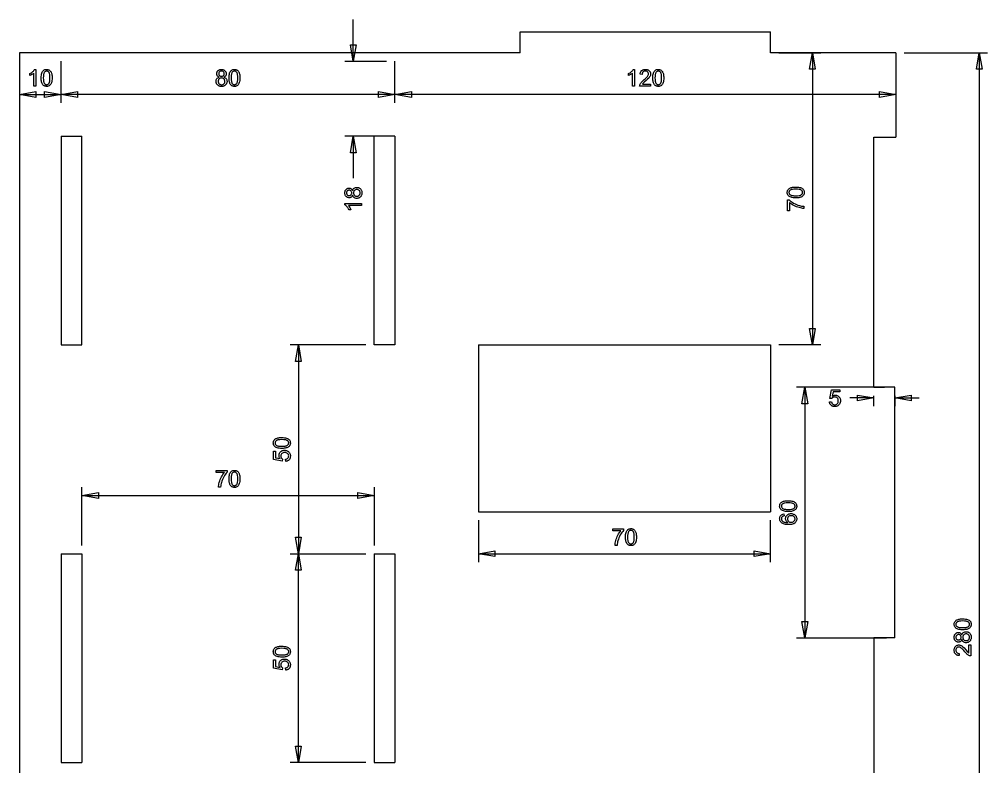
# Model space of a CAD drawing. Extents: x 10 to 242, y -1 to 298.
# Drawn here: x 10 to 242, y 119 to 298 of the extents above; entities that cross this region are included whole.
import ezdxf

# ---------------------------------------------------------------- set-up
doc = ezdxf.new("R2010")
doc.units = 0
doc.header["$LTSCALE"] = 10
doc.layers.add('Layer_1', color=7, linetype='CONTINUOUS')

msp = doc.modelspace()

# ---------------------------------------------------------------- linework, layer by layer
at = {"layer": 'Layer_1', "color": 7, "linetype": 'CONTINUOUS'}
for p, q in [((90, 288), (90, 298)), ((130, 290), (130, 295)), ((130, 295), (190, 295)), ((190, 290), (190, 295)), ((10, 290), (10, 10)), ((130, 290), (10, 290)), ((10, 288), (10, 278)), ((20, 278), (20, 288)), ((88, 288), (98, 288)), ((100, 278), (100, 288)), ((220, 290), (190, 290)), ((192, 290), (202, 290)), ((200, 290), (200, 220)), ((220, 290), (220, 269.82)), ((220, 288), (220, 278)), ((222, 290), (242, 290)), ((240, 290), (240, 10)), ((10, 280), (20, 280)), ((100, 280), (20, 280)), ((220, 280), (100, 280)), ((20, 270), (20, 220)), ((20, 270), (25, 270)), ((25, 220), (25, 270)), ((98, 270), (88, 270)), ((90, 270), (90, 260)), ((100, 270), (95, 270)), ((95, 220), (95, 270)), ((100, 270), (100, 220)), ((214.76, 269.82), (220, 269.82)), ((214.77, 209.86), (214.77, 269.82)), ((20, 220), (25, 220)), ((93, 220), (74.87, 220)), ((76.87, 220), (76.87, 170)), ((100, 220), (95, 220)), ((120, 220), (190, 220)), ((120, 220), (120, 180)), ((190, 220), (190, 180)), ((202, 220), (192, 220)), ((217.77, 209.86), (196.19, 209.86)), ((198.19, 209.86), (198.19, 149.86)), ((215.77, 209.86), (217.27, 209.86)), ((219.77, 209.86), (217.27, 209.86)), ((219.77, 149.86), (219.77, 209.86)), ((214.77, 207.33), (208.97, 207.33)), ((214.77, 205.33), (214.77, 207.86)), ((219.77, 207.86), (219.77, 205.33)), ((219.77, 207.33), (225.56, 207.33)), ((25, 172), (25, 185.95)), ((95, 185.95), (95, 172)), ((25, 183.95), (95, 183.95)), ((120, 180), (190, 180)), ((120, 178), (120, 168)), ((190, 168), (190, 178)), ((20, 170), (20, 120)), ((20, 170), (25, 170)), ((25, 170), (25, 120)), ((74.87, 170), (93, 170)), ((74.87, 170), (93, 170)), ((76.87, 120), (76.87, 170)), ((95, 170), (95, 120)), ((95, 170), (100, 170)), ((100, 170), (100, 120)), ((120, 170), (190, 170)), ((196.19, 149.86), (217.77, 149.86)), ((214.77, 149.82), (214.77, 89.86)), ((219.77, 149.82), (214.77, 149.82)), ((20, 120), (25, 120)), ((93, 120), (74.87, 120)), ((95, 120), (100, 120))]:
    msp.add_line(p, q, dxfattribs=at)
at = {"layer": 'Layer_1', "color": 7, "linetype": 'CONTINUOUS', "flags": 128}
for points in [[(90, 288), (89.31, 291.94), (90.69, 291.94), (90, 288)], [(200, 290), (200.69, 286.06), (199.31, 286.06), (200, 290)], [(240, 290), (240.69, 286.06), (239.31, 286.06), (240, 290)], [(13.97, 282), (13.48, 282), (13.48, 285.13), (13.28, 284.96), (13.02, 284.79), (12.74, 284.64), (12.5, 284.54), (12.5, 285.01), (12.7, 285.11), (12.89, 285.23), (13.06, 285.35), (13.22, 285.48), (13.36, 285.62), (13.48, 285.75), (13.58, 285.89), (13.66, 286.02), (13.97, 286.02), (13.97, 282)], [(15.23, 283.97), (15.24, 284.31), (15.27, 284.61), (15.31, 284.88), (15.38, 285.11), (15.46, 285.32), (15.56, 285.5), (15.68, 285.65), (15.81, 285.78), (15.96, 285.88), (16.14, 285.96), (16.33, 286), (16.54, 286.02), (16.69, 286.01), (16.84, 285.98), (16.97, 285.94), (17.1, 285.89), (17.22, 285.81), (17.32, 285.73), (17.42, 285.63), (17.5, 285.51), (17.58, 285.38), (17.64, 285.24), (17.7, 285.09), (17.75, 284.92), (17.79, 284.73), (17.82, 284.51), (17.83, 284.25), (17.84, 283.97), (17.83, 283.64), (17.8, 283.34), (17.76, 283.07), (17.7, 282.84), (17.61, 282.63), (17.52, 282.45), (17.4, 282.3), (17.26, 282.17), (17.11, 282.06), (16.94, 281.99), (16.75, 281.95), (16.54, 281.93), (16.4, 281.94), (16.26, 281.96), (16.14, 281.99), (16.02, 282.04), (15.91, 282.09), (15.81, 282.17), (15.71, 282.25), (15.63, 282.35), (15.53, 282.48), (15.45, 282.64), (15.39, 282.81), (15.33, 283), (15.29, 283.22), (15.26, 283.45), (15.24, 283.7), (15.23, 283.97)], [(15.74, 283.97), (15.75, 283.52), (15.79, 283.15), (15.83, 283), (15.87, 282.87), (15.91, 282.75), (15.97, 282.66), (16.09, 282.52), (16.16, 282.46), (16.22, 282.42), (16.3, 282.38), (16.37, 282.36), (16.45, 282.34), (16.54, 282.34), (16.62, 282.34), (16.7, 282.36), (16.77, 282.38), (16.85, 282.42), (16.92, 282.46), (16.98, 282.52), (17.11, 282.66), (17.16, 282.76), (17.21, 282.87), (17.25, 283), (17.28, 283.15), (17.32, 283.52), (17.34, 283.97), (17.32, 284.43), (17.28, 284.79), (17.25, 284.95), (17.21, 285.08), (17.16, 285.19), (17.11, 285.29), (16.98, 285.43), (16.92, 285.48), (16.85, 285.53), (16.77, 285.56), (16.7, 285.59), (16.61, 285.6), (16.53, 285.61), (16.37, 285.59), (16.23, 285.54), (16.1, 285.45), (15.99, 285.32), (15.93, 285.22), (15.88, 285.1), (15.84, 284.96), (15.8, 284.8), (15.77, 284.62), (15.75, 284.43), (15.74, 283.97)], [(57.88, 284.17), (57.74, 284.23), (57.61, 284.3), (57.51, 284.39), (57.43, 284.49), (57.36, 284.6), (57.32, 284.72), (57.29, 284.85), (57.28, 284.98), (57.28, 285.09), (57.3, 285.19), (57.32, 285.29), (57.36, 285.39), (57.4, 285.48), (57.46, 285.56), (57.52, 285.64), (57.59, 285.72), (57.68, 285.79), (57.76, 285.85), (57.86, 285.9), (57.96, 285.94), (58.07, 285.97), (58.18, 286), (58.43, 286.02), (58.68, 286), (58.79, 285.97), (58.9, 285.94), (59, 285.9), (59.1, 285.85), (59.19, 285.78), (59.27, 285.71), (59.35, 285.63), (59.41, 285.55), (59.47, 285.47), (59.51, 285.37), (59.55, 285.28), (59.57, 285.18), (59.59, 285.08), (59.59, 284.97), (59.58, 284.84), (59.55, 284.71), (59.51, 284.59), (59.44, 284.49), (59.36, 284.39), (59.26, 284.3), (59.14, 284.23), (59, 284.17), (59.17, 284.1), (59.33, 284.01), (59.45, 283.91), (59.56, 283.78), (59.65, 283.64), (59.71, 283.49), (59.74, 283.32), (59.75, 283.14), (59.75, 283.02), (59.73, 282.9), (59.7, 282.78), (59.66, 282.67), (59.61, 282.57), (59.55, 282.47), (59.48, 282.37), (59.39, 282.28), (59.3, 282.2), (59.2, 282.13), (59.09, 282.07), (58.97, 282.02), (58.85, 281.98), (58.72, 281.95), (58.58, 281.94), (58.44, 281.93), (58.29, 281.94), (58.15, 281.95), (58.02, 281.98), (57.9, 282.02), (57.79, 282.07), (57.68, 282.13), (57.58, 282.2), (57.48, 282.28), (57.4, 282.37), (57.32, 282.47), (57.26, 282.57), (57.21, 282.68), (57.17, 282.79), (57.14, 282.91), (57.12, 283.03), (57.12, 283.16), (57.13, 283.34), (57.17, 283.52), (57.23, 283.67), (57.32, 283.81), (57.43, 283.93), (57.56, 284.03), (57.71, 284.11), (57.88, 284.17)], [(57.78, 285), (57.79, 284.87), (57.83, 284.74), (57.88, 284.63), (57.96, 284.54), (58.06, 284.46), (58.17, 284.4), (58.3, 284.37), (58.44, 284.36), (58.57, 284.37), (58.7, 284.4), (58.81, 284.46), (58.9, 284.54), (58.98, 284.63), (59.04, 284.73), (59.07, 284.85), (59.09, 284.97), (59.07, 285.1), (59.04, 285.22), (58.98, 285.33), (58.9, 285.43), (58.8, 285.51), (58.69, 285.57), (58.57, 285.6), (58.43, 285.61), (58.3, 285.6), (58.18, 285.57), (58.07, 285.51), (57.97, 285.43), (57.89, 285.34), (57.83, 285.23), (57.79, 285.12), (57.78, 285)], [(60.23, 283.97), (60.24, 284.31), (60.27, 284.61), (60.31, 284.88), (60.38, 285.11), (60.46, 285.32), (60.56, 285.5), (60.68, 285.65), (60.81, 285.78), (60.96, 285.88), (61.14, 285.96), (61.33, 286), (61.54, 286.02), (61.69, 286.01), (61.84, 285.98), (61.97, 285.94), (62.1, 285.89), (62.22, 285.81), (62.32, 285.73), (62.42, 285.63), (62.5, 285.51), (62.58, 285.38), (62.64, 285.24), (62.7, 285.09), (62.75, 284.92), (62.79, 284.73), (62.82, 284.51), (62.83, 284.25), (62.84, 283.97), (62.83, 283.64), (62.8, 283.34), (62.76, 283.07), (62.7, 282.84), (62.61, 282.63), (62.52, 282.45), (62.4, 282.3), (62.26, 282.17), (62.11, 282.06), (61.94, 281.99), (61.75, 281.95), (61.54, 281.93), (61.4, 281.94), (61.26, 281.96), (61.14, 281.99), (61.02, 282.04), (60.91, 282.09), (60.81, 282.17), (60.71, 282.25), (60.63, 282.35), (60.53, 282.48), (60.45, 282.64), (60.39, 282.81), (60.33, 283), (60.29, 283.22), (60.26, 283.45), (60.24, 283.7), (60.23, 283.97)], [(60.74, 283.97), (60.75, 283.52), (60.79, 283.15), (60.83, 283), (60.87, 282.87), (60.91, 282.75), (60.97, 282.66), (61.09, 282.52), (61.16, 282.46), (61.22, 282.42), (61.3, 282.38), (61.37, 282.36), (61.45, 282.34), (61.54, 282.34), (61.62, 282.34), (61.7, 282.36), (61.77, 282.38), (61.85, 282.42), (61.92, 282.46), (61.98, 282.52), (62.11, 282.66), (62.16, 282.76), (62.21, 282.87), (62.25, 283), (62.28, 283.15), (62.32, 283.52), (62.34, 283.97), (62.32, 284.43), (62.28, 284.79), (62.25, 284.95), (62.21, 285.08), (62.16, 285.19), (62.11, 285.29), (61.98, 285.43), (61.92, 285.48), (61.85, 285.53), (61.77, 285.56), (61.7, 285.59), (61.61, 285.6), (61.53, 285.61), (61.37, 285.59), (61.23, 285.54), (61.1, 285.45), (60.99, 285.32), (60.93, 285.22), (60.88, 285.1), (60.84, 284.96), (60.8, 284.8), (60.77, 284.62), (60.75, 284.43), (60.74, 283.97)], [(157.42, 282), (156.93, 282), (156.93, 285.13), (156.72, 284.96), (156.46, 284.79), (156.19, 284.64), (155.95, 284.54), (155.95, 285.01), (156.15, 285.11), (156.33, 285.23), (156.51, 285.35), (156.67, 285.48), (156.81, 285.62), (156.93, 285.75), (157.03, 285.89), (157.1, 286.02), (157.42, 286.02), (157.42, 282)], [(161.26, 282.47), (161.26, 282), (158.62, 282), (158.63, 282.17), (158.67, 282.34), (158.73, 282.48), (158.8, 282.61), (158.89, 282.74), (159, 282.87), (159.12, 283.01), (159.27, 283.16), (159.64, 283.48), (159.94, 283.73), (160.18, 283.96), (160.38, 284.16), (160.52, 284.33), (160.62, 284.48), (160.69, 284.63), (160.73, 284.78), (160.75, 284.92), (160.74, 285.06), (160.7, 285.19), (160.63, 285.3), (160.54, 285.41), (160.43, 285.5), (160.3, 285.56), (160.16, 285.6), (160, 285.61), (159.83, 285.6), (159.68, 285.56), (159.54, 285.49), (159.43, 285.4), (159.34, 285.28), (159.27, 285.14), (159.23, 284.99), (159.21, 284.81), (158.71, 284.86), (158.73, 285), (158.75, 285.13), (158.79, 285.25), (158.83, 285.36), (158.88, 285.46), (158.95, 285.56), (159.02, 285.64), (159.1, 285.72), (159.19, 285.79), (159.28, 285.85), (159.38, 285.9), (159.49, 285.94), (159.61, 285.97), (159.74, 286), (160.01, 286.02), (160.15, 286.01), (160.28, 286), (160.4, 285.97), (160.52, 285.94), (160.63, 285.89), (160.74, 285.84), (160.83, 285.77), (160.92, 285.7), (161, 285.61), (161.06, 285.53), (161.12, 285.44), (161.17, 285.34), (161.21, 285.24), (161.23, 285.13), (161.25, 285.02), (161.25, 284.91), (161.25, 284.79), (161.23, 284.67), (161.2, 284.55), (161.16, 284.43), (161.1, 284.32), (161.02, 284.2), (160.94, 284.07), (160.83, 283.95), (160.53, 283.64), (160.07, 283.24), (159.71, 282.93), (159.5, 282.74), (159.39, 282.61), (159.3, 282.47), (161.26, 282.47)], [(161.79, 283.97), (161.79, 284.31), (161.82, 284.61), (161.87, 284.88), (161.93, 285.11), (162.01, 285.32), (162.11, 285.5), (162.23, 285.65), (162.37, 285.78), (162.52, 285.88), (162.69, 285.96), (162.88, 286), (163.09, 286.02), (163.25, 286.01), (163.39, 285.98), (163.53, 285.94), (163.65, 285.89), (163.77, 285.81), (163.88, 285.73), (163.97, 285.63), (164.06, 285.51), (164.13, 285.38), (164.2, 285.24), (164.25, 285.09), (164.3, 284.92), (164.34, 284.73), (164.37, 284.51), (164.39, 284.25), (164.39, 283.97), (164.39, 283.64), (164.36, 283.34), (164.31, 283.07), (164.25, 282.84), (164.17, 282.63), (164.07, 282.45), (163.95, 282.3), (163.82, 282.17), (163.66, 282.06), (163.49, 281.99), (163.3, 281.95), (163.09, 281.93), (162.95, 281.94), (162.82, 281.96), (162.69, 281.99), (162.57, 282.04), (162.46, 282.09), (162.36, 282.17), (162.27, 282.25), (162.18, 282.35), (162.09, 282.48), (162.01, 282.64), (161.94, 282.81), (161.88, 283), (161.84, 283.22), (161.81, 283.45), (161.79, 283.7), (161.79, 283.97)], [(162.29, 283.97), (162.3, 283.52), (162.35, 283.15), (162.38, 283), (162.42, 282.87), (162.47, 282.75), (162.52, 282.66), (162.64, 282.52), (162.71, 282.46), (162.78, 282.42), (162.85, 282.38), (162.93, 282.36), (163.01, 282.34), (163.09, 282.34), (163.17, 282.34), (163.25, 282.36), (163.33, 282.38), (163.4, 282.42), (163.47, 282.46), (163.54, 282.52), (163.66, 282.66), (163.71, 282.76), (163.76, 282.87), (163.8, 283), (163.83, 283.15), (163.88, 283.52), (163.89, 283.97), (163.88, 284.43), (163.83, 284.79), (163.8, 284.95), (163.76, 285.08), (163.71, 285.19), (163.66, 285.29), (163.54, 285.43), (163.47, 285.48), (163.4, 285.53), (163.33, 285.56), (163.25, 285.59), (163.17, 285.6), (163.08, 285.61), (162.92, 285.59), (162.78, 285.54), (162.65, 285.45), (162.54, 285.32), (162.48, 285.22), (162.43, 285.1), (162.39, 284.96), (162.35, 284.8), (162.33, 284.62), (162.31, 284.43), (162.29, 283.97)], [(57.62, 283.15), (57.63, 283.05), (57.65, 282.95), (57.68, 282.85), (57.72, 282.75), (57.78, 282.65), (57.85, 282.57), (57.93, 282.5), (58.02, 282.44), (58.12, 282.4), (58.22, 282.36), (58.33, 282.34), (58.44, 282.34), (58.61, 282.35), (58.76, 282.39), (58.9, 282.46), (59.02, 282.56), (59.12, 282.68), (59.2, 282.82), (59.24, 282.97), (59.25, 283.14), (59.24, 283.31), (59.19, 283.46), (59.12, 283.6), (59.02, 283.72), (58.89, 283.83), (58.75, 283.9), (58.6, 283.94), (58.43, 283.96), (58.26, 283.94), (58.11, 283.9), (57.97, 283.83), (57.85, 283.73), (57.75, 283.61), (57.68, 283.47), (57.64, 283.32), (57.62, 283.15)], [(10, 280), (13.94, 280.69), (13.94, 279.31), (10, 280)], [(20, 280), (16.06, 279.31), (16.06, 280.69), (20, 280)], [(20, 280), (23.94, 280.69), (23.94, 279.31), (20, 280)], [(100, 280), (96.06, 279.31), (96.06, 280.69), (100, 280)], [(100, 280), (103.94, 280.69), (103.94, 279.31), (100, 280)], [(220, 280), (216.06, 279.31), (216.06, 280.69), (220, 280)], [(90, 270), (90.69, 266.06), (89.31, 266.06), (90, 270)], [(89.83, 255.88), (89.77, 255.74), (89.7, 255.61), (89.61, 255.51), (89.51, 255.43), (89.4, 255.36), (89.28, 255.32), (89.15, 255.29), (89.02, 255.28), (88.91, 255.28), (88.81, 255.3), (88.71, 255.32), (88.61, 255.36), (88.52, 255.4), (88.44, 255.46), (88.36, 255.52), (88.28, 255.59), (88.21, 255.68), (88.15, 255.76), (88.1, 255.86), (88.06, 255.96), (88.03, 256.07), (88, 256.18), (87.98, 256.43), (88, 256.68), (88.03, 256.79), (88.06, 256.9), (88.1, 257), (88.15, 257.1), (88.22, 257.19), (88.29, 257.27), (88.37, 257.35), (88.45, 257.41), (88.53, 257.47), (88.63, 257.51), (88.72, 257.55), (88.82, 257.57), (88.92, 257.59), (89.03, 257.59), (89.16, 257.58), (89.29, 257.55), (89.41, 257.51), (89.51, 257.44), (89.61, 257.36), (89.7, 257.26), (89.77, 257.14), (89.83, 257), (89.9, 257.17), (89.99, 257.33), (90.09, 257.45), (90.22, 257.56), (90.36, 257.65), (90.51, 257.71), (90.68, 257.74), (90.86, 257.75), (90.98, 257.75), (91.1, 257.73), (91.22, 257.7), (91.33, 257.66), (91.43, 257.61), (91.53, 257.55), (91.63, 257.48), (91.72, 257.39), (91.8, 257.3), (91.87, 257.2), (91.93, 257.09), (91.98, 256.97), (92.02, 256.85), (92.05, 256.72), (92.06, 256.58), (92.07, 256.44), (92.06, 256.29), (92.05, 256.15), (92.02, 256.02), (91.98, 255.9), (91.93, 255.79), (91.87, 255.68), (91.8, 255.58), (91.72, 255.48), (91.63, 255.4), (91.53, 255.32), (91.43, 255.26), (91.32, 255.21), (91.21, 255.17), (91.09, 255.14), (90.97, 255.12), (90.84, 255.12), (90.66, 255.13), (90.48, 255.17), (90.33, 255.23), (90.19, 255.32), (90.07, 255.43), (89.97, 255.56), (89.89, 255.71), (89.83, 255.88)], [(196.03, 255.23), (195.69, 255.24), (195.39, 255.27), (195.12, 255.31), (194.89, 255.38), (194.68, 255.46), (194.5, 255.56), (194.35, 255.68), (194.22, 255.81), (194.12, 255.96), (194.04, 256.14), (194, 256.33), (193.98, 256.54), (193.99, 256.69), (194.02, 256.84), (194.06, 256.97), (194.11, 257.1), (194.19, 257.22), (194.27, 257.32), (194.37, 257.42), (194.49, 257.5), (194.62, 257.58), (194.76, 257.64), (194.91, 257.7), (195.08, 257.75), (195.27, 257.79), (195.49, 257.82), (195.75, 257.83), (196.03, 257.84), (196.36, 257.83), (196.66, 257.8), (196.93, 257.76), (197.16, 257.7), (197.37, 257.61), (197.55, 257.52), (197.7, 257.4), (197.83, 257.26), (197.94, 257.11), (198.01, 256.94), (198.05, 256.75), (198.07, 256.54), (198.06, 256.4), (198.04, 256.26), (198.01, 256.14), (197.96, 256.02), (197.91, 255.91), (197.83, 255.81), (197.75, 255.71), (197.65, 255.63), (197.52, 255.53), (197.36, 255.45), (197.19, 255.39), (197, 255.33), (196.78, 255.29), (196.55, 255.26), (196.3, 255.24), (196.03, 255.23)], [(89, 255.78), (89.13, 255.79), (89.26, 255.83), (89.37, 255.88), (89.46, 255.96), (89.54, 256.06), (89.6, 256.17), (89.63, 256.3), (89.64, 256.44), (89.63, 256.57), (89.6, 256.7), (89.54, 256.81), (89.46, 256.9), (89.37, 256.98), (89.27, 257.04), (89.15, 257.07), (89.03, 257.09), (88.9, 257.07), (88.78, 257.04), (88.67, 256.98), (88.57, 256.9), (88.49, 256.8), (88.43, 256.69), (88.4, 256.57), (88.39, 256.43), (88.4, 256.3), (88.43, 256.18), (88.49, 256.07), (88.57, 255.97), (88.66, 255.89), (88.77, 255.83), (88.88, 255.79), (89, 255.78)], [(90.85, 255.62), (90.95, 255.63), (91.05, 255.65), (91.15, 255.68), (91.25, 255.72), (91.35, 255.78), (91.43, 255.85), (91.5, 255.93), (91.56, 256.02), (91.6, 256.12), (91.64, 256.22), (91.66, 256.33), (91.66, 256.44), (91.65, 256.61), (91.61, 256.76), (91.54, 256.9), (91.44, 257.02), (91.32, 257.12), (91.18, 257.2), (91.03, 257.24), (90.86, 257.25), (90.69, 257.24), (90.54, 257.19), (90.4, 257.12), (90.28, 257.02), (90.17, 256.89), (90.1, 256.75), (90.06, 256.6), (90.04, 256.43), (90.06, 256.26), (90.1, 256.11), (90.17, 255.97), (90.27, 255.85), (90.39, 255.75), (90.53, 255.68), (90.68, 255.64), (90.85, 255.62)], [(196.03, 255.74), (196.48, 255.75), (196.85, 255.79), (197, 255.83), (197.13, 255.87), (197.25, 255.91), (197.34, 255.97), (197.48, 256.09), (197.54, 256.16), (197.58, 256.22), (197.62, 256.3), (197.64, 256.37), (197.66, 256.45), (197.66, 256.54), (197.66, 256.62), (197.64, 256.7), (197.62, 256.77), (197.58, 256.85), (197.54, 256.92), (197.48, 256.98), (197.34, 257.11), (197.24, 257.16), (197.13, 257.21), (197, 257.25), (196.85, 257.28), (196.48, 257.32), (196.03, 257.34), (195.57, 257.32), (195.21, 257.28), (195.05, 257.25), (194.92, 257.21), (194.81, 257.16), (194.71, 257.11), (194.57, 256.98), (194.52, 256.92), (194.47, 256.85), (194.44, 256.77), (194.41, 256.7), (194.4, 256.61), (194.39, 256.53), (194.41, 256.37), (194.46, 256.23), (194.55, 256.1), (194.68, 255.99), (194.78, 255.93), (194.9, 255.88), (195.04, 255.84), (195.2, 255.8), (195.38, 255.77), (195.57, 255.75), (196.03, 255.74)], [(92, 253.87), (92, 253.38), (88.87, 253.38), (89.04, 253.17), (89.21, 252.91), (89.36, 252.64), (89.46, 252.39), (88.99, 252.39), (88.89, 252.59), (88.77, 252.78), (88.65, 252.95), (88.52, 253.11), (88.38, 253.26), (88.25, 253.38), (88.11, 253.47), (87.98, 253.55), (87.98, 253.87), (92, 253.87)], [(194.52, 252.16), (194.05, 252.16), (194.05, 254.75), (194.43, 254.75), (194.65, 254.56), (194.91, 254.37), (195.19, 254.18), (195.51, 253.99), (195.85, 253.81), (196.2, 253.66), (196.55, 253.52), (196.9, 253.41), (197.16, 253.34), (197.43, 253.29), (197.71, 253.25), (198, 253.22), (198, 252.72), (197.75, 252.73), (197.48, 252.77), (197.18, 252.82), (196.86, 252.9), (196.53, 253), (196.2, 253.12), (195.88, 253.25), (195.57, 253.41), (195.27, 253.58), (195, 253.75), (194.75, 253.93), (194.52, 254.12), (194.52, 252.16)], [(200, 220), (199.31, 223.94), (200.69, 223.94), (200, 220)], [(76.87, 220), (77.56, 216.06), (76.17, 216.06), (76.87, 220)], [(198.19, 209.86), (198.88, 205.92), (197.49, 205.92), (198.19, 209.86)], [(204.09, 206.38), (204.61, 206.42), (204.65, 206.24), (204.7, 206.09), (204.78, 205.96), (204.87, 205.85), (204.98, 205.77), (205.1, 205.71), (205.24, 205.68), (205.38, 205.66), (205.55, 205.68), (205.7, 205.73), (205.85, 205.81), (205.98, 205.93), (206.08, 206.08), (206.16, 206.24), (206.21, 206.43), (206.22, 206.64), (206.21, 206.84), (206.16, 207.02), (206.09, 207.17), (205.99, 207.3), (205.86, 207.41), (205.71, 207.49), (205.55, 207.53), (205.37, 207.55), (205.25, 207.54), (205.14, 207.52), (205.04, 207.49), (204.94, 207.44), (204.85, 207.38), (204.77, 207.31), (204.7, 207.24), (204.64, 207.16), (204.18, 207.22), (204.57, 209.27), (206.56, 209.27), (206.56, 208.8), (204.96, 208.8), (204.74, 207.73), (204.93, 207.84), (205.11, 207.92), (205.3, 207.96), (205.5, 207.98), (205.63, 207.97), (205.75, 207.96), (205.87, 207.93), (205.98, 207.89), (206.09, 207.84), (206.19, 207.78), (206.29, 207.7), (206.38, 207.62), (206.47, 207.52), (206.54, 207.42), (206.6, 207.32), (206.65, 207.2), (206.69, 207.08), (206.72, 206.96), (206.74, 206.82), (206.74, 206.68), (206.74, 206.55), (206.72, 206.42), (206.7, 206.3), (206.67, 206.18), (206.62, 206.06), (206.57, 205.95), (206.5, 205.85), (206.43, 205.75), (206.33, 205.63), (206.22, 205.53), (206.1, 205.45), (205.97, 205.38), (205.84, 205.33), (205.69, 205.29), (205.54, 205.27), (205.38, 205.26), (205.12, 205.28), (205, 205.3), (204.88, 205.34), (204.77, 205.38), (204.67, 205.43), (204.58, 205.49), (204.49, 205.57), (204.4, 205.64), (204.33, 205.73), (204.27, 205.82), (204.22, 205.92), (204.17, 206.02), (204.14, 206.14), (204.11, 206.25), (204.09, 206.38)], [(215.77, 209.86), (214.77, 209.86), (215.77, 209.86)], [(214.77, 207.33), (210.83, 206.63), (210.83, 208.02), (214.77, 207.33)], [(219.77, 207.33), (223.71, 208.02), (223.71, 206.63), (219.77, 207.33)], [(72.9, 195.23), (72.56, 195.24), (72.26, 195.27), (71.99, 195.31), (71.75, 195.38), (71.55, 195.46), (71.37, 195.56), (71.22, 195.68), (71.09, 195.81), (70.98, 195.96), (70.91, 196.14), (70.87, 196.33), (70.85, 196.54), (70.86, 196.69), (70.89, 196.84), (70.93, 196.97), (70.98, 197.1), (71.05, 197.22), (71.14, 197.32), (71.24, 197.42), (71.36, 197.5), (71.49, 197.58), (71.63, 197.64), (71.78, 197.7), (71.95, 197.75), (72.14, 197.79), (72.36, 197.82), (72.61, 197.83), (72.9, 197.84), (73.23, 197.83), (73.53, 197.8), (73.8, 197.76), (74.03, 197.7), (74.24, 197.61), (74.42, 197.52), (74.57, 197.4), (74.7, 197.26), (74.8, 197.11), (74.88, 196.94), (74.92, 196.75), (74.94, 196.54), (74.93, 196.4), (74.91, 196.26), (74.88, 196.14), (74.83, 196.02), (74.78, 195.91), (74.7, 195.81), (74.62, 195.71), (74.52, 195.63), (74.39, 195.53), (74.23, 195.45), (74.06, 195.39), (73.87, 195.33), (73.65, 195.29), (73.42, 195.26), (73.17, 195.24), (72.9, 195.23)], [(72.9, 195.74), (73.35, 195.75), (73.72, 195.79), (73.87, 195.83), (74, 195.87), (74.12, 195.91), (74.21, 195.97), (74.35, 196.09), (74.41, 196.16), (74.45, 196.22), (74.49, 196.3), (74.51, 196.37), (74.53, 196.45), (74.53, 196.54), (74.53, 196.62), (74.51, 196.7), (74.49, 196.77), (74.45, 196.85), (74.41, 196.92), (74.35, 196.98), (74.21, 197.11), (74.11, 197.16), (74, 197.21), (73.87, 197.25), (73.72, 197.28), (73.35, 197.32), (72.9, 197.34), (72.44, 197.32), (72.07, 197.28), (71.92, 197.25), (71.79, 197.21), (71.68, 197.16), (71.58, 197.11), (71.44, 196.98), (71.39, 196.92), (71.34, 196.85), (71.31, 196.77), (71.28, 196.7), (71.26, 196.61), (71.26, 196.53), (71.28, 196.37), (71.33, 196.23), (71.42, 196.1), (71.55, 195.99), (71.65, 195.93), (71.77, 195.88), (71.91, 195.84), (72.07, 195.8), (72.24, 195.77), (72.44, 195.75), (72.9, 195.74)], [(73.82, 192.12), (73.78, 192.64), (73.95, 192.68), (74.11, 192.73), (74.24, 192.81), (74.34, 192.91), (74.43, 193.02), (74.49, 193.14), (74.52, 193.27), (74.53, 193.41), (74.52, 193.58), (74.47, 193.74), (74.38, 193.88), (74.27, 194.01), (74.12, 194.12), (73.96, 194.19), (73.77, 194.24), (73.56, 194.26), (73.36, 194.24), (73.18, 194.2), (73.03, 194.12), (72.89, 194.02), (72.79, 193.89), (72.71, 193.75), (72.67, 193.58), (72.65, 193.4), (72.66, 193.29), (72.68, 193.18), (72.71, 193.07), (72.76, 192.97), (72.82, 192.88), (72.88, 192.8), (72.96, 192.73), (73.04, 192.67), (72.98, 192.21), (70.92, 192.6), (70.92, 194.59), (71.39, 194.59), (71.39, 192.99), (72.47, 192.78), (72.36, 192.96), (72.28, 193.15), (72.23, 193.34), (72.22, 193.53), (72.22, 193.66), (72.24, 193.78), (72.27, 193.9), (72.31, 194.02), (72.36, 194.12), (72.42, 194.23), (72.5, 194.32), (72.58, 194.42), (72.67, 194.5), (72.77, 194.57), (72.88, 194.64), (72.99, 194.69), (73.11, 194.73), (73.24, 194.75), (73.37, 194.77), (73.51, 194.78), (73.65, 194.77), (73.78, 194.76), (73.9, 194.73), (74.02, 194.7), (74.13, 194.65), (74.24, 194.6), (74.35, 194.53), (74.45, 194.46), (74.57, 194.36), (74.66, 194.25), (74.75, 194.13), (74.82, 194), (74.87, 193.87), (74.91, 193.72), (74.93, 193.57), (74.94, 193.41), (74.92, 193.15), (74.89, 193.03), (74.86, 192.91), (74.82, 192.81), (74.77, 192.7), (74.7, 192.61), (74.63, 192.52), (74.55, 192.44), (74.47, 192.36), (74.37, 192.3), (74.28, 192.25), (74.17, 192.2), (74.06, 192.17), (73.94, 192.14), (73.82, 192.12)], [(57.16, 189.43), (57.16, 189.9), (59.75, 189.9), (59.75, 189.52), (59.56, 189.3), (59.37, 189.05), (59.18, 188.76), (58.99, 188.44), (58.81, 188.1), (58.66, 187.76), (58.52, 187.41), (58.41, 187.05), (58.34, 186.8), (58.29, 186.53), (58.25, 186.25), (58.22, 185.95), (57.72, 185.95), (57.73, 186.2), (57.77, 186.47), (57.82, 186.77), (57.9, 187.09), (58, 187.43), (58.12, 187.75), (58.25, 188.07), (58.41, 188.38), (58.58, 188.68), (58.75, 188.96), (58.93, 189.2), (59.12, 189.43), (57.16, 189.43)], [(60.23, 187.93), (60.24, 188.26), (60.27, 188.57), (60.31, 188.83), (60.38, 189.07), (60.46, 189.27), (60.56, 189.45), (60.68, 189.61), (60.81, 189.74), (60.96, 189.84), (61.14, 189.91), (61.33, 189.96), (61.54, 189.97), (61.69, 189.96), (61.84, 189.94), (61.97, 189.9), (62.1, 189.84), (62.22, 189.77), (62.32, 189.68), (62.42, 189.58), (62.5, 189.47), (62.58, 189.34), (62.64, 189.2), (62.7, 189.04), (62.75, 188.87), (62.79, 188.68), (62.82, 188.46), (62.83, 188.21), (62.84, 187.93), (62.83, 187.59), (62.8, 187.29), (62.76, 187.02), (62.7, 186.79), (62.61, 186.59), (62.52, 186.41), (62.4, 186.25), (62.26, 186.12), (62.11, 186.02), (61.94, 185.94), (61.75, 185.9), (61.54, 185.89), (61.4, 185.89), (61.26, 185.91), (61.14, 185.94), (61.02, 185.99), (60.91, 186.05), (60.81, 186.12), (60.71, 186.2), (60.63, 186.3), (60.53, 186.43), (60.45, 186.59), (60.39, 186.76), (60.33, 186.96), (60.29, 187.17), (60.26, 187.4), (60.24, 187.65), (60.23, 187.93)], [(60.74, 187.93), (60.75, 187.48), (60.79, 187.11), (60.83, 186.95), (60.87, 186.82), (60.91, 186.71), (60.97, 186.62), (61.09, 186.47), (61.16, 186.42), (61.22, 186.37), (61.3, 186.34), (61.37, 186.31), (61.45, 186.29), (61.54, 186.29), (61.62, 186.29), (61.7, 186.31), (61.77, 186.34), (61.85, 186.37), (61.92, 186.42), (61.98, 186.47), (62.11, 186.62), (62.16, 186.71), (62.21, 186.82), (62.25, 186.95), (62.28, 187.11), (62.32, 187.48), (62.34, 187.93), (62.32, 188.38), (62.28, 188.75), (62.25, 188.9), (62.21, 189.04), (62.16, 189.15), (62.11, 189.24), (61.98, 189.38), (61.92, 189.44), (61.85, 189.48), (61.77, 189.52), (61.7, 189.54), (61.61, 189.56), (61.53, 189.56), (61.37, 189.55), (61.23, 189.49), (61.1, 189.4), (60.99, 189.28), (60.93, 189.18), (60.88, 189.06), (60.84, 188.92), (60.8, 188.76), (60.77, 188.58), (60.75, 188.38), (60.74, 187.93)], [(25, 183.95), (28.94, 184.65), (28.94, 183.26), (25, 183.95)], [(95, 183.95), (91.06, 183.26), (91.06, 184.65), (95, 183.95)], [(194.22, 180.09), (193.88, 180.1), (193.58, 180.13), (193.31, 180.18), (193.07, 180.24), (192.87, 180.32), (192.69, 180.42), (192.54, 180.54), (192.41, 180.67), (192.3, 180.83), (192.23, 181), (192.19, 181.19), (192.17, 181.4), (192.18, 181.55), (192.21, 181.7), (192.25, 181.84), (192.3, 181.96), (192.37, 182.08), (192.46, 182.19), (192.56, 182.28), (192.68, 182.36), (192.8, 182.44), (192.95, 182.51), (193.1, 182.56), (193.27, 182.61), (193.46, 182.65), (193.68, 182.68), (193.93, 182.7), (194.22, 182.7), (194.55, 182.69), (194.85, 182.67), (195.12, 182.62), (195.35, 182.56), (195.56, 182.48), (195.74, 182.38), (195.89, 182.26), (196.02, 182.13), (196.12, 181.97), (196.2, 181.8), (196.24, 181.61), (196.26, 181.4), (196.25, 181.26), (196.23, 181.13), (196.2, 181), (196.15, 180.88), (196.1, 180.77), (196.02, 180.67), (195.94, 180.58), (195.84, 180.49), (195.71, 180.4), (195.55, 180.32), (195.38, 180.25), (195.19, 180.19), (194.97, 180.15), (194.74, 180.12), (194.49, 180.1), (194.22, 180.09)], [(194.22, 180.6), (194.67, 180.61), (195.04, 180.66), (195.19, 180.69), (195.32, 180.73), (195.44, 180.78), (195.53, 180.83), (195.67, 180.95), (195.73, 181.02), (195.77, 181.09), (195.81, 181.16), (195.83, 181.24), (195.85, 181.32), (195.85, 181.4), (195.85, 181.48), (195.83, 181.56), (195.81, 181.64), (195.77, 181.71), (195.73, 181.78), (195.67, 181.85), (195.53, 181.97), (195.43, 182.02), (195.32, 182.07), (195.19, 182.11), (195.03, 182.14), (194.67, 182.18), (194.22, 182.2), (193.76, 182.18), (193.39, 182.14), (193.24, 182.11), (193.11, 182.07), (193, 182.02), (192.9, 181.97), (192.76, 181.85), (192.71, 181.78), (192.66, 181.71), (192.62, 181.64), (192.6, 181.56), (192.58, 181.48), (192.58, 181.39), (192.6, 181.23), (192.65, 181.09), (192.74, 180.96), (192.87, 180.85), (192.97, 180.79), (193.09, 180.74), (193.23, 180.7), (193.39, 180.66), (193.56, 180.64), (193.76, 180.62), (194.22, 180.6)], [(193.17, 179.54), (193.21, 179.05), (193.07, 179.01), (192.96, 178.97), (192.86, 178.92), (192.79, 178.86), (192.69, 178.76), (192.63, 178.64), (192.59, 178.51), (192.58, 178.37), (192.58, 178.26), (192.61, 178.15), (192.65, 178.05), (192.71, 177.96), (192.8, 177.85), (192.92, 177.75), (193.05, 177.67), (193.2, 177.59), (193.38, 177.53), (193.59, 177.49), (193.84, 177.46), (194.13, 177.45), (194, 177.55), (193.89, 177.65), (193.8, 177.76), (193.73, 177.89), (193.67, 178.02), (193.63, 178.15), (193.6, 178.29), (193.59, 178.42), (193.6, 178.55), (193.62, 178.66), (193.65, 178.77), (193.68, 178.88), (193.74, 178.98), (193.8, 179.08), (193.87, 179.17), (193.96, 179.26), (194.05, 179.34), (194.15, 179.41), (194.26, 179.47), (194.37, 179.52), (194.49, 179.56), (194.62, 179.58), (194.75, 179.6), (194.89, 179.61), (195.08, 179.6), (195.25, 179.57), (195.43, 179.51), (195.59, 179.44), (195.74, 179.36), (195.88, 179.25), (195.99, 179.13), (196.09, 179), (196.16, 178.85), (196.21, 178.69), (196.25, 178.53), (196.26, 178.35), (196.25, 178.2), (196.23, 178.06), (196.19, 177.93), (196.14, 177.8), (196.08, 177.67), (196, 177.56), (195.91, 177.45), (195.81, 177.35), (195.68, 177.26), (195.54, 177.18), (195.38, 177.12), (195.21, 177.06), (195.01, 177.02), (194.8, 176.99), (194.57, 176.97), (194.32, 176.97), (194.04, 176.97), (193.78, 176.99), (193.54, 177.03), (193.32, 177.07), (193.12, 177.13), (192.93, 177.21), (192.77, 177.29), (192.63, 177.39), (192.52, 177.49), (192.43, 177.6), (192.35, 177.71), (192.29, 177.83), (192.24, 177.96), (192.2, 178.1), (192.18, 178.25), (192.17, 178.4), (192.19, 178.63), (192.24, 178.83), (192.32, 179.01), (192.44, 179.17), (192.58, 179.31), (192.75, 179.41), (192.95, 179.49), (193.17, 179.54)], [(194.89, 177.53), (195.02, 177.54), (195.14, 177.56), (195.26, 177.59), (195.38, 177.64), (195.49, 177.7), (195.58, 177.77), (195.66, 177.85), (195.73, 177.94), (195.79, 178.04), (195.82, 178.14), (195.85, 178.24), (195.85, 178.35), (195.84, 178.5), (195.79, 178.63), (195.71, 178.76), (195.6, 178.88), (195.47, 178.98), (195.31, 179.05), (195.12, 179.09), (194.92, 179.1), (194.72, 179.09), (194.55, 179.05), (194.4, 178.98), (194.27, 178.88), (194.16, 178.77), (194.09, 178.63), (194.04, 178.49), (194.03, 178.33), (194.04, 178.17), (194.09, 178.02), (194.16, 177.88), (194.27, 177.76), (194.4, 177.66), (194.54, 177.59), (194.71, 177.54), (194.89, 177.53)], [(152.16, 175.48), (152.16, 175.95), (154.75, 175.95), (154.75, 175.57), (154.56, 175.35), (154.37, 175.09), (154.18, 174.81), (153.99, 174.49), (153.81, 174.15), (153.66, 173.8), (153.52, 173.45), (153.41, 173.1), (153.34, 172.84), (153.29, 172.57), (153.25, 172.29), (153.22, 172), (152.72, 172), (152.73, 172.25), (152.77, 172.52), (152.82, 172.82), (152.9, 173.14), (153, 173.47), (153.12, 173.8), (153.25, 174.12), (153.41, 174.43), (153.58, 174.73), (153.75, 175), (153.93, 175.25), (154.12, 175.48), (152.16, 175.48)], [(155.23, 173.97), (155.24, 174.31), (155.27, 174.61), (155.31, 174.88), (155.38, 175.11), (155.46, 175.32), (155.56, 175.5), (155.68, 175.65), (155.81, 175.78), (155.96, 175.88), (156.14, 175.96), (156.33, 176), (156.54, 176.02), (156.69, 176.01), (156.84, 175.98), (156.97, 175.94), (157.1, 175.89), (157.22, 175.81), (157.32, 175.73), (157.42, 175.63), (157.5, 175.51), (157.58, 175.38), (157.64, 175.24), (157.7, 175.09), (157.75, 174.92), (157.79, 174.73), (157.82, 174.51), (157.83, 174.25), (157.84, 173.97), (157.83, 173.64), (157.8, 173.34), (157.76, 173.07), (157.7, 172.84), (157.61, 172.63), (157.52, 172.45), (157.4, 172.3), (157.26, 172.17), (157.11, 172.06), (156.94, 171.99), (156.75, 171.95), (156.54, 171.93), (156.4, 171.94), (156.26, 171.96), (156.14, 171.99), (156.02, 172.04), (155.91, 172.09), (155.81, 172.17), (155.71, 172.25), (155.63, 172.35), (155.53, 172.48), (155.45, 172.64), (155.39, 172.81), (155.33, 173), (155.29, 173.22), (155.26, 173.45), (155.24, 173.7), (155.23, 173.97)], [(155.74, 173.97), (155.75, 173.52), (155.79, 173.15), (155.83, 173), (155.87, 172.87), (155.91, 172.75), (155.97, 172.66), (156.09, 172.52), (156.16, 172.46), (156.22, 172.42), (156.3, 172.38), (156.37, 172.36), (156.45, 172.34), (156.54, 172.34), (156.62, 172.34), (156.7, 172.36), (156.77, 172.38), (156.85, 172.42), (156.92, 172.46), (156.98, 172.52), (157.11, 172.66), (157.16, 172.76), (157.21, 172.87), (157.25, 173), (157.28, 173.15), (157.32, 173.52), (157.34, 173.97), (157.32, 174.43), (157.28, 174.79), (157.25, 174.95), (157.21, 175.08), (157.16, 175.19), (157.11, 175.29), (156.98, 175.43), (156.92, 175.48), (156.85, 175.53), (156.77, 175.56), (156.7, 175.59), (156.61, 175.6), (156.53, 175.61), (156.37, 175.59), (156.23, 175.54), (156.1, 175.45), (155.99, 175.32), (155.93, 175.22), (155.88, 175.1), (155.84, 174.96), (155.8, 174.8), (155.77, 174.62), (155.75, 174.43), (155.74, 173.97)], [(76.87, 170), (76.17, 173.94), (77.56, 173.94), (76.87, 170)], [(76.87, 170), (77.56, 166.06), (76.17, 166.06), (76.87, 170)], [(120, 170), (123.94, 170.69), (123.94, 169.31), (120, 170)], [(190, 170), (186.06, 169.31), (186.06, 170.69), (190, 170)], [(198.19, 149.86), (197.49, 153.8), (198.88, 153.8), (198.19, 149.86)], [(236.03, 151.79), (235.69, 151.79), (235.39, 151.82), (235.12, 151.87), (234.89, 151.93), (234.68, 152.01), (234.5, 152.11), (234.35, 152.23), (234.22, 152.37), (234.12, 152.52), (234.04, 152.69), (234, 152.88), (233.98, 153.09), (233.99, 153.25), (234.02, 153.39), (234.06, 153.53), (234.11, 153.65), (234.19, 153.77), (234.27, 153.88), (234.37, 153.97), (234.49, 154.06), (234.62, 154.13), (234.76, 154.2), (234.91, 154.25), (235.08, 154.3), (235.27, 154.34), (235.49, 154.37), (235.75, 154.39), (236.03, 154.39), (236.36, 154.39), (236.66, 154.36), (236.93, 154.31), (237.16, 154.25), (237.37, 154.17), (237.55, 154.07), (237.7, 153.95), (237.83, 153.82), (237.94, 153.66), (238.01, 153.49), (238.05, 153.3), (238.07, 153.09), (238.06, 152.95), (238.04, 152.82), (238.01, 152.69), (237.96, 152.57), (237.91, 152.46), (237.83, 152.36), (237.75, 152.27), (237.65, 152.18), (237.52, 152.09), (237.36, 152.01), (237.19, 151.94), (237, 151.88), (236.78, 151.84), (236.55, 151.81), (236.3, 151.79), (236.03, 151.79)], [(236.03, 152.29), (236.48, 152.3), (236.85, 152.35), (237, 152.38), (237.13, 152.42), (237.25, 152.47), (237.34, 152.52), (237.48, 152.64), (237.54, 152.71), (237.58, 152.78), (237.62, 152.85), (237.64, 152.93), (237.66, 153.01), (237.66, 153.09), (237.66, 153.17), (237.64, 153.25), (237.62, 153.33), (237.58, 153.4), (237.54, 153.47), (237.48, 153.54), (237.34, 153.66), (237.24, 153.71), (237.13, 153.76), (237, 153.8), (236.85, 153.83), (236.48, 153.88), (236.03, 153.89), (235.57, 153.88), (235.21, 153.83), (235.05, 153.8), (234.92, 153.76), (234.81, 153.71), (234.71, 153.66), (234.57, 153.54), (234.52, 153.47), (234.47, 153.4), (234.44, 153.33), (234.41, 153.25), (234.4, 153.17), (234.39, 153.08), (234.41, 152.92), (234.46, 152.78), (234.55, 152.65), (234.68, 152.54), (234.78, 152.48), (234.9, 152.43), (235.04, 152.39), (235.2, 152.35), (235.38, 152.33), (235.57, 152.31), (236.03, 152.29)], [(235.83, 149.43), (235.77, 149.29), (235.7, 149.17), (235.61, 149.06), (235.51, 148.98), (235.4, 148.92), (235.28, 148.87), (235.15, 148.84), (235.02, 148.83), (234.91, 148.84), (234.81, 148.85), (234.71, 148.88), (234.61, 148.91), (234.52, 148.96), (234.44, 149.01), (234.36, 149.07), (234.28, 149.15), (234.21, 149.23), (234.15, 149.32), (234.1, 149.41), (234.06, 149.51), (234.03, 149.62), (234, 149.73), (233.98, 149.98), (234, 150.23), (234.03, 150.35), (234.06, 150.45), (234.1, 150.56), (234.15, 150.65), (234.22, 150.74), (234.29, 150.83), (234.37, 150.9), (234.45, 150.97), (234.53, 151.02), (234.63, 151.06), (234.72, 151.1), (234.82, 151.12), (234.92, 151.14), (235.03, 151.14), (235.16, 151.14), (235.29, 151.11), (235.41, 151.06), (235.51, 151), (235.61, 150.92), (235.7, 150.81), (235.77, 150.69), (235.83, 150.56), (235.9, 150.73), (235.99, 150.88), (236.09, 151.01), (236.22, 151.12), (236.36, 151.2), (236.51, 151.26), (236.68, 151.3), (236.86, 151.31), (236.98, 151.3), (237.1, 151.29), (237.22, 151.26), (237.33, 151.22), (237.43, 151.17), (237.53, 151.1), (237.63, 151.03), (237.72, 150.95), (237.8, 150.85), (237.87, 150.75), (237.93, 150.64), (237.98, 150.53), (238.02, 150.4), (238.05, 150.27), (238.06, 150.13), (238.07, 149.99), (238.06, 149.85), (238.05, 149.71), (238.02, 149.58), (237.98, 149.46), (237.93, 149.34), (237.87, 149.23), (237.8, 149.13), (237.72, 149.04), (237.63, 148.95), (237.53, 148.88), (237.43, 148.81), (237.32, 148.76), (237.21, 148.72), (237.09, 148.7), (236.97, 148.68), (236.84, 148.67), (236.66, 148.68), (236.48, 148.72), (236.33, 148.78), (236.19, 148.87), (236.07, 148.98), (235.97, 149.11), (235.89, 149.26), (235.83, 149.43)], [(236.85, 149.18), (236.95, 149.18), (237.05, 149.2), (237.15, 149.23), (237.25, 149.28), (237.35, 149.33), (237.43, 149.4), (237.5, 149.48), (237.56, 149.57), (237.6, 149.67), (237.64, 149.78), (237.66, 149.88), (237.66, 150), (237.65, 150.16), (237.61, 150.32), (237.54, 150.45), (237.44, 150.58), (237.32, 150.68), (237.18, 150.75), (237.03, 150.79), (236.86, 150.81), (236.69, 150.79), (236.54, 150.75), (236.4, 150.67), (236.28, 150.57), (236.17, 150.44), (236.1, 150.3), (236.06, 150.15), (236.04, 149.98), (236.06, 149.81), (236.1, 149.66), (236.17, 149.53), (236.27, 149.41), (236.39, 149.31), (236.53, 149.23), (236.68, 149.19), (236.85, 149.18)], [(235, 149.34), (235.13, 149.35), (235.26, 149.38), (235.37, 149.44), (235.46, 149.52), (235.54, 149.62), (235.6, 149.73), (235.63, 149.85), (235.64, 149.99), (235.63, 150.13), (235.6, 150.25), (235.54, 150.36), (235.46, 150.46), (235.37, 150.54), (235.27, 150.59), (235.15, 150.63), (235.03, 150.64), (234.9, 150.63), (234.78, 150.59), (234.67, 150.53), (234.57, 150.45), (234.49, 150.35), (234.43, 150.24), (234.4, 150.12), (234.39, 149.99), (234.4, 149.85), (234.43, 149.73), (234.49, 149.62), (234.57, 149.52), (234.66, 149.44), (234.77, 149.38), (234.88, 149.35), (235, 149.34)], [(72.9, 145.23), (72.56, 145.24), (72.26, 145.27), (71.99, 145.31), (71.75, 145.38), (71.55, 145.46), (71.37, 145.56), (71.22, 145.68), (71.09, 145.81), (70.98, 145.96), (70.91, 146.14), (70.87, 146.33), (70.85, 146.54), (70.86, 146.69), (70.89, 146.84), (70.93, 146.97), (70.98, 147.1), (71.05, 147.22), (71.14, 147.32), (71.24, 147.42), (71.36, 147.5), (71.49, 147.58), (71.63, 147.64), (71.78, 147.7), (71.95, 147.75), (72.14, 147.79), (72.36, 147.82), (72.61, 147.83), (72.9, 147.84), (73.23, 147.83), (73.53, 147.8), (73.8, 147.76), (74.03, 147.7), (74.24, 147.61), (74.42, 147.52), (74.57, 147.4), (74.7, 147.26), (74.8, 147.11), (74.88, 146.94), (74.92, 146.75), (74.94, 146.54), (74.93, 146.4), (74.91, 146.26), (74.88, 146.14), (74.83, 146.02), (74.78, 145.91), (74.7, 145.81), (74.62, 145.71), (74.52, 145.63), (74.39, 145.53), (74.23, 145.45), (74.06, 145.39), (73.87, 145.33), (73.65, 145.29), (73.42, 145.26), (73.17, 145.24), (72.9, 145.23)], [(72.9, 145.74), (73.35, 145.75), (73.72, 145.79), (73.87, 145.83), (74, 145.87), (74.12, 145.91), (74.21, 145.97), (74.35, 146.09), (74.41, 146.16), (74.45, 146.22), (74.49, 146.3), (74.51, 146.37), (74.53, 146.45), (74.53, 146.54), (74.53, 146.62), (74.51, 146.7), (74.49, 146.77), (74.45, 146.85), (74.41, 146.92), (74.35, 146.98), (74.21, 147.11), (74.11, 147.16), (74, 147.21), (73.87, 147.25), (73.72, 147.28), (73.35, 147.32), (72.9, 147.34), (72.44, 147.32), (72.07, 147.28), (71.92, 147.25), (71.79, 147.21), (71.68, 147.16), (71.58, 147.11), (71.44, 146.98), (71.39, 146.92), (71.34, 146.85), (71.31, 146.77), (71.28, 146.7), (71.26, 146.61), (71.26, 146.53), (71.28, 146.37), (71.33, 146.23), (71.42, 146.1), (71.55, 145.99), (71.65, 145.93), (71.77, 145.88), (71.91, 145.84), (72.07, 145.8), (72.24, 145.77), (72.44, 145.75), (72.9, 145.74)], [(237.53, 148.15), (238, 148.15), (238, 145.51), (237.83, 145.52), (237.66, 145.56), (237.52, 145.62), (237.39, 145.7), (237.26, 145.78), (237.13, 145.89), (236.99, 146.01), (236.84, 146.16), (236.52, 146.53), (236.27, 146.83), (236.04, 147.08), (235.84, 147.27), (235.67, 147.41), (235.52, 147.51), (235.37, 147.58), (235.22, 147.63), (235.08, 147.64), (234.94, 147.63), (234.81, 147.59), (234.7, 147.52), (234.59, 147.43), (234.5, 147.32), (234.44, 147.19), (234.4, 147.05), (234.39, 146.89), (234.4, 146.72), (234.44, 146.57), (234.51, 146.44), (234.6, 146.32), (234.72, 146.23), (234.86, 146.16), (235.01, 146.12), (235.19, 146.11), (235.14, 145.6), (235, 145.62), (234.87, 145.64), (234.75, 145.68), (234.64, 145.72), (234.54, 145.78), (234.44, 145.84), (234.36, 145.91), (234.28, 145.99), (234.21, 146.08), (234.15, 146.17), (234.1, 146.28), (234.06, 146.39), (234.03, 146.5), (234, 146.63), (233.98, 146.9), (233.99, 147.04), (234, 147.17), (234.03, 147.3), (234.06, 147.41), (234.11, 147.52), (234.16, 147.63), (234.23, 147.72), (234.3, 147.81), (234.39, 147.89), (234.47, 147.96), (234.56, 148.01), (234.66, 148.06), (234.76, 148.1), (234.87, 148.13), (234.98, 148.14), (235.09, 148.15), (235.21, 148.14), (235.33, 148.12), (235.45, 148.09), (235.57, 148.05), (235.68, 147.99), (235.8, 147.92), (235.93, 147.83), (236.05, 147.72), (236.36, 147.42), (236.76, 146.96), (237.07, 146.6), (237.26, 146.4), (237.39, 146.28), (237.53, 146.19), (237.53, 148.15)], [(73.82, 142.12), (73.78, 142.64), (73.95, 142.68), (74.11, 142.73), (74.24, 142.81), (74.34, 142.91), (74.43, 143.02), (74.49, 143.14), (74.52, 143.27), (74.53, 143.41), (74.52, 143.58), (74.47, 143.74), (74.38, 143.88), (74.27, 144.01), (74.12, 144.12), (73.96, 144.19), (73.77, 144.24), (73.56, 144.26), (73.36, 144.24), (73.18, 144.2), (73.03, 144.12), (72.89, 144.02), (72.79, 143.89), (72.71, 143.75), (72.67, 143.58), (72.65, 143.4), (72.66, 143.29), (72.68, 143.18), (72.71, 143.07), (72.76, 142.97), (72.82, 142.88), (72.88, 142.8), (72.96, 142.73), (73.04, 142.67), (72.98, 142.21), (70.92, 142.6), (70.92, 144.59), (71.39, 144.59), (71.39, 142.99), (72.47, 142.78), (72.36, 142.96), (72.28, 143.15), (72.23, 143.34), (72.22, 143.53), (72.22, 143.66), (72.24, 143.78), (72.27, 143.9), (72.31, 144.02), (72.36, 144.12), (72.42, 144.23), (72.5, 144.32), (72.58, 144.42), (72.67, 144.5), (72.77, 144.57), (72.88, 144.64), (72.99, 144.69), (73.11, 144.73), (73.24, 144.75), (73.37, 144.77), (73.51, 144.78), (73.65, 144.77), (73.78, 144.76), (73.9, 144.73), (74.02, 144.7), (74.13, 144.65), (74.24, 144.6), (74.35, 144.53), (74.45, 144.46), (74.57, 144.36), (74.66, 144.25), (74.75, 144.13), (74.82, 144), (74.87, 143.87), (74.91, 143.72), (74.93, 143.57), (74.94, 143.41), (74.92, 143.15), (74.89, 143.03), (74.86, 142.91), (74.82, 142.81), (74.77, 142.7), (74.7, 142.61), (74.63, 142.52), (74.55, 142.44), (74.47, 142.36), (74.37, 142.3), (74.28, 142.25), (74.17, 142.2), (74.06, 142.17), (73.94, 142.14), (73.82, 142.12)], [(76.87, 120), (76.17, 123.94), (77.56, 123.94), (76.87, 120)]]:
    msp.add_lwpolyline(points, close=True, dxfattribs=at)

doc.saveas('drawing.dxf')
